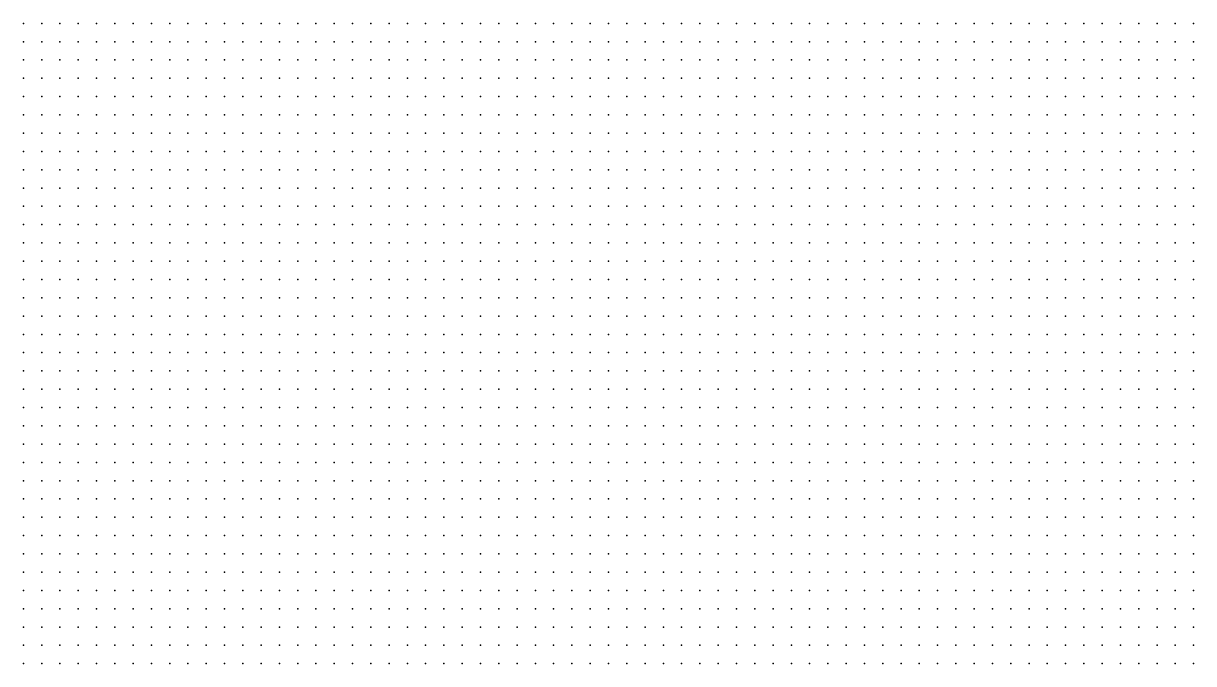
# Model space of a CAD drawing. Header units: metres. Extents: x 287878 to 288137, y 62805 to 63074.
# Drawn here: x 287943 to 288007, y 62876 to 62911 of the extents above; entities that cross this region are included whole.
import ezdxf

# ---------------------------------------------------------------- set-up
doc = ezdxf.new("R2010")
doc.units = ezdxf.units.M
doc.layers.add('SURVEY_INTERP', color=8, linetype='Continuous')

msp = doc.modelspace()

# ---------------------------------------------------------------- linework, layer by layer
at = {"layer": 'SURVEY_INTERP'}
for p in [(287943, 62911, 119.304), (287944, 62911, 119.289), (287945, 62911, 119.274), (287946, 62911, 119.259), (287947, 62911, 119.244), (287948, 62911, 119.228), (287949, 62911, 119.212), (287950, 62911, 119.197), (287951, 62911, 119.181), (287952, 62911, 119.164), (287953, 62911, 119.148), (287954, 62911, 119.132), (287955, 62911, 119.115), (287956, 62911, 119.099), (287957, 62911, 119.082), (287958, 62911, 119.065), (287959, 62911, 119.049), (287960, 62911, 119.032), (287961, 62911, 119.015), (287962, 62911, 118.998), (287963, 62911, 118.981), (287964, 62911, 118.964), (287965, 62911, 118.947), (287966, 62911, 118.929), (287967, 62911, 118.912), (287968, 62911, 118.895), (287969, 62911, 118.878), (287970, 62911, 118.861), (287971, 62911, 118.844), (287972, 62911, 118.828), (287973, 62911, 118.811), (287974, 62911, 118.794), (287975, 62911, 118.778), (287976, 62911, 118.761), (287977, 62911, 118.745), (287978, 62911, 118.729), (287979, 62911, 118.713), (287980, 62911, 118.697), (287981, 62911, 118.682), (287982, 62911, 118.666), (287983, 62911, 118.651), (287984, 62911, 118.637), (287985, 62911, 118.622), (287986, 62911, 118.608), (287987, 62911, 118.595), (287988, 62911, 118.581), (287989, 62911, 118.568), (287990, 62911, 118.556), (287991, 62911, 118.544), (287992, 62911, 118.532), (287993, 62911, 118.521), (287994, 62911, 118.511), (287995, 62911, 118.501), (287996, 62911, 118.492), (287997, 62911, 118.483), (287998, 62911, 118.475), (287999, 62911, 118.468), (288000, 62911, 118.462), (288001, 62911, 118.456), (288002, 62911, 118.451), (288003, 62911, 118.448), (288004, 62911, 118.445), (288005, 62911, 118.443), (288006, 62911, 118.443), (288007, 62911, 118.443), (287943, 62910, 119.272), (287944, 62910, 119.257), (287945, 62910, 119.242), (287946, 62910, 119.226), (287947, 62910, 119.211), (287948, 62910, 119.195), (287949, 62910, 119.18), (287950, 62910, 119.164), (287951, 62910, 119.148), (287952, 62910, 119.132), (287953, 62910, 119.116), (287954, 62910, 119.099), (287955, 62910, 119.083), (287956, 62910, 119.066), (287957, 62910, 119.05), (287958, 62910, 119.033), (287959, 62910, 119.016), (287960, 62910, 119), (287961, 62910, 118.983), (287962, 62910, 118.966), (287963, 62910, 118.949), (287964, 62910, 118.932), (287965, 62910, 118.915), (287966, 62910, 118.898), (287967, 62910, 118.881), (287968, 62910, 118.864), (287969, 62910, 118.847), (287970, 62910, 118.83), (287971, 62910, 118.814), (287972, 62910, 118.797), (287973, 62910, 118.78), (287974, 62910, 118.764), (287975, 62910, 118.747), (287976, 62910, 118.731), (287977, 62910, 118.715), (287978, 62910, 118.699), (287979, 62910, 118.683), (287980, 62910, 118.668), (287981, 62910, 118.652), (287982, 62910, 118.637), (287983, 62910, 118.622), (287984, 62910, 118.608), (287985, 62910, 118.594), (287986, 62910, 118.58), (287987, 62910, 118.566), (287988, 62910, 118.553), (287989, 62910, 118.541), (287990, 62910, 118.528), (287991, 62910, 118.516), (287992, 62910, 118.505), (287993, 62910, 118.494), (287994, 62910, 118.484), (287995, 62910, 118.474), (287996, 62910, 118.465), (287997, 62910, 118.457), (287998, 62910, 118.449), (287999, 62910, 118.442), (288000, 62910, 118.436), (288001, 62910, 118.431), (288002, 62910, 118.426), (288003, 62910, 118.423), (288004, 62910, 118.42), (288005, 62910, 118.419), (288006, 62910, 118.418), (288007, 62910, 118.419), (287943, 62909, 119.239), (287944, 62909, 119.224), (287945, 62909, 119.209), (287946, 62909, 119.194), (287947, 62909, 119.179), (287948, 62909, 119.163), (287949, 62909, 119.147), (287950, 62909, 119.132), (287951, 62909, 119.116), (287952, 62909, 119.1), (287953, 62909, 119.084), (287954, 62909, 119.067), (287955, 62909, 119.051), (287956, 62909, 119.034), (287957, 62909, 119.018), (287958, 62909, 119.001), (287959, 62909, 118.985), (287960, 62909, 118.968), (287961, 62909, 118.951), (287962, 62909, 118.934), (287963, 62909, 118.917), (287964, 62909, 118.901), (287965, 62909, 118.884), (287966, 62909, 118.867), (287967, 62909, 118.85), (287968, 62909, 118.833), (287969, 62909, 118.816), (287970, 62909, 118.8), (287971, 62909, 118.783), (287972, 62909, 118.766), (287973, 62909, 118.75), (287974, 62909, 118.733), (287975, 62909, 118.717), (287976, 62909, 118.701), (287977, 62909, 118.685), (287978, 62909, 118.669), (287979, 62909, 118.654), (287980, 62909, 118.638), (287981, 62909, 118.623), (287982, 62909, 118.608), (287983, 62909, 118.594), (287984, 62909, 118.579), (287985, 62909, 118.565), (287986, 62909, 118.552), (287987, 62909, 118.538), (287988, 62909, 118.525), (287989, 62909, 118.513), (287990, 62909, 118.501), (287991, 62909, 118.489), (287992, 62909, 118.478), (287993, 62909, 118.467), (287994, 62909, 118.457), (287995, 62909, 118.448), (287996, 62909, 118.439), (287997, 62909, 118.431), (287998, 62909, 118.423), (287999, 62909, 118.417), (288000, 62909, 118.411), (288001, 62909, 118.406), (288002, 62909, 118.401), (288003, 62909, 118.398), (288004, 62909, 118.395), (288005, 62909, 118.394), (288006, 62909, 118.394), (288007, 62909, 118.395), (287943, 62908, 119.207), (287944, 62908, 119.192), (287945, 62908, 119.177), (287946, 62908, 119.162), (287947, 62908, 119.147), (287948, 62908, 119.131), (287949, 62908, 119.115), (287950, 62908, 119.1), (287951, 62908, 119.084), (287952, 62908, 119.068), (287953, 62908, 119.052), (287954, 62908, 119.035), (287955, 62908, 119.019), (287956, 62908, 119.003), (287957, 62908, 118.986), (287958, 62908, 118.97), (287959, 62908, 118.953), (287960, 62908, 118.936), (287961, 62908, 118.92), (287962, 62908, 118.903), (287963, 62908, 118.886), (287964, 62908, 118.869), (287965, 62908, 118.853), (287966, 62908, 118.836), (287967, 62908, 118.819), (287968, 62908, 118.802), (287969, 62908, 118.786), (287970, 62908, 118.769), (287971, 62908, 118.753), (287972, 62908, 118.736), (287973, 62908, 118.72), (287974, 62908, 118.703), (287975, 62908, 118.687), (287976, 62908, 118.671), (287977, 62908, 118.656), (287978, 62908, 118.64), (287979, 62908, 118.624), (287980, 62908, 118.609), (287981, 62908, 118.594), (287982, 62908, 118.58), (287983, 62908, 118.565), (287984, 62908, 118.551), (287985, 62908, 118.537), (287986, 62908, 118.524), (287987, 62908, 118.51), (287988, 62908, 118.498), (287989, 62908, 118.485), (287990, 62908, 118.473), (287991, 62908, 118.462), (287992, 62908, 118.451), (287993, 62908, 118.441), (287994, 62908, 118.431), (287995, 62908, 118.421), (287996, 62908, 118.413), (287997, 62908, 118.405), (287998, 62908, 118.398), (287999, 62908, 118.391), (288000, 62908, 118.385), (288001, 62908, 118.38), (288002, 62908, 118.376), (288003, 62908, 118.373), (288004, 62908, 118.371), (288005, 62908, 118.37), (288006, 62908, 118.369), (288007, 62908, 118.37), (287943, 62907, 119.175), (287944, 62907, 119.16), (287945, 62907, 119.145), (287946, 62907, 119.13), (287947, 62907, 119.115), (287948, 62907, 119.099), (287949, 62907, 119.084), (287950, 62907, 119.068), (287951, 62907, 119.052), (287952, 62907, 119.036), (287953, 62907, 119.02), (287954, 62907, 119.004), (287955, 62907, 118.988), (287956, 62907, 118.971), (287957, 62907, 118.955), (287958, 62907, 118.938), (287959, 62907, 118.922), (287960, 62907, 118.905), (287961, 62907, 118.889), (287962, 62907, 118.872), (287963, 62907, 118.855), (287964, 62907, 118.839), (287965, 62907, 118.822), (287966, 62907, 118.805), (287967, 62907, 118.789), (287968, 62907, 118.772), (287969, 62907, 118.755), (287970, 62907, 118.739), (287971, 62907, 118.722), (287972, 62907, 118.706), (287973, 62907, 118.69), (287974, 62907, 118.674), (287975, 62907, 118.658), (287976, 62907, 118.642), (287977, 62907, 118.626), (287978, 62907, 118.611), (287979, 62907, 118.595), (287980, 62907, 118.58), (287981, 62907, 118.565), (287982, 62907, 118.551), (287983, 62907, 118.537), (287984, 62907, 118.523), (287985, 62907, 118.509), (287986, 62907, 118.496), (287987, 62907, 118.483), (287988, 62907, 118.47), (287989, 62907, 118.458), (287990, 62907, 118.446), (287991, 62907, 118.435), (287992, 62907, 118.424), (287993, 62907, 118.414), (287994, 62907, 118.404), (287995, 62907, 118.395), (287996, 62907, 118.387), (287997, 62907, 118.379), (287998, 62907, 118.372), (287999, 62907, 118.365), (288000, 62907, 118.36), (288001, 62907, 118.355), (288002, 62907, 118.351), (288003, 62907, 118.348), (288004, 62907, 118.346), (288005, 62907, 118.345), (288006, 62907, 118.345), (288007, 62907, 118.346), (287943, 62906, 119.144), (287944, 62906, 119.129), (287945, 62906, 119.114), (287946, 62906, 119.099), (287947, 62906, 119.083), (287948, 62906, 119.068), (287949, 62906, 119.052), (287950, 62906, 119.037), (287951, 62906, 119.021), (287952, 62906, 119.005), (287953, 62906, 118.989), (287954, 62906, 118.973), (287955, 62906, 118.957), (287956, 62906, 118.94), (287957, 62906, 118.924), (287958, 62906, 118.907), (287959, 62906, 118.891), (287960, 62906, 118.874), (287961, 62906, 118.858), (287962, 62906, 118.841), (287963, 62906, 118.825), (287964, 62906, 118.808), (287965, 62906, 118.791), (287966, 62906, 118.775), (287967, 62906, 118.758), (287968, 62906, 118.742), (287969, 62906, 118.725), (287970, 62906, 118.709), (287971, 62906, 118.693), (287972, 62906, 118.676), (287973, 62906, 118.66), (287974, 62906, 118.644), (287975, 62906, 118.628), (287976, 62906, 118.613), (287977, 62906, 118.597), (287978, 62906, 118.582), (287979, 62906, 118.567), (287980, 62906, 118.552), (287981, 62906, 118.537), (287982, 62906, 118.522), (287983, 62906, 118.508), (287984, 62906, 118.494), (287985, 62906, 118.481), (287986, 62906, 118.468), (287987, 62906, 118.455), (287988, 62906, 118.442), (287989, 62906, 118.43), (287990, 62906, 118.419), (287991, 62906, 118.408), (287992, 62906, 118.397), (287993, 62906, 118.387), (287994, 62906, 118.378), (287995, 62906, 118.369), (287996, 62906, 118.36), (287997, 62906, 118.353), (287998, 62906, 118.346), (287999, 62906, 118.34), (288000, 62906, 118.334), (288001, 62906, 118.33), (288002, 62906, 118.326), (288003, 62906, 118.323), (288004, 62906, 118.321), (288005, 62906, 118.32), (288006, 62906, 118.321), (288007, 62906, 118.322), (287943, 62905, 119.113), (287944, 62905, 119.098), (287945, 62905, 119.083), (287946, 62905, 119.068), (287947, 62905, 119.052), (287948, 62905, 119.037), (287949, 62905, 119.021), (287950, 62905, 119.006), (287951, 62905, 118.99), (287952, 62905, 118.974), (287953, 62905, 118.958), (287954, 62905, 118.942), (287955, 62905, 118.926), (287956, 62905, 118.909), (287957, 62905, 118.893), (287958, 62905, 118.877), (287959, 62905, 118.86), (287960, 62905, 118.844), (287961, 62905, 118.827), (287962, 62905, 118.811), (287963, 62905, 118.794), (287964, 62905, 118.778), (287965, 62905, 118.761), (287966, 62905, 118.745), (287967, 62905, 118.728), (287968, 62905, 118.712), (287969, 62905, 118.695), (287970, 62905, 118.679), (287971, 62905, 118.663), (287972, 62905, 118.647), (287973, 62905, 118.631), (287974, 62905, 118.615), (287975, 62905, 118.599), (287976, 62905, 118.584), (287977, 62905, 118.568), (287978, 62905, 118.553), (287979, 62905, 118.538), (287980, 62905, 118.523), (287981, 62905, 118.508), (287982, 62905, 118.494), (287983, 62905, 118.48), (287984, 62905, 118.466), (287985, 62905, 118.453), (287986, 62905, 118.44), (287987, 62905, 118.427), (287988, 62905, 118.415), (287989, 62905, 118.403), (287990, 62905, 118.392), (287991, 62905, 118.381), (287992, 62905, 118.37), (287993, 62905, 118.361), (287994, 62905, 118.351), (287995, 62905, 118.343), (287996, 62905, 118.334), (287997, 62905, 118.327), (287998, 62905, 118.32), (287999, 62905, 118.314), (288000, 62905, 118.309), (288001, 62905, 118.304), (288002, 62905, 118.301), (288003, 62905, 118.298), (288004, 62905, 118.297), (288005, 62905, 118.296), (288006, 62905, 118.296), (288007, 62905, 118.298), (287943, 62904, 119.082), (287944, 62904, 119.067), (287945, 62904, 119.052), (287946, 62904, 119.037), (287947, 62904, 119.022), (287948, 62904, 119.006), (287949, 62904, 118.991), (287950, 62904, 118.975), (287951, 62904, 118.959), (287952, 62904, 118.943), (287953, 62904, 118.927), (287954, 62904, 118.911), (287955, 62904, 118.895), (287956, 62904, 118.879), (287957, 62904, 118.863), (287958, 62904, 118.846), (287959, 62904, 118.83), (287960, 62904, 118.814), (287961, 62904, 118.797), (287962, 62904, 118.781), (287963, 62904, 118.764), (287964, 62904, 118.748), (287965, 62904, 118.731), (287966, 62904, 118.715), (287967, 62904, 118.698), (287968, 62904, 118.682), (287969, 62904, 118.666), (287970, 62904, 118.65), (287971, 62904, 118.633), (287972, 62904, 118.617), (287973, 62904, 118.602), (287974, 62904, 118.586), (287975, 62904, 118.57), (287976, 62904, 118.555), (287977, 62904, 118.539), (287978, 62904, 118.524), (287979, 62904, 118.509), (287980, 62904, 118.495), (287981, 62904, 118.48), (287982, 62904, 118.466), (287983, 62904, 118.452), (287984, 62904, 118.439), (287985, 62904, 118.425), (287986, 62904, 118.412), (287987, 62904, 118.4), (287988, 62904, 118.388), (287989, 62904, 118.376), (287990, 62904, 118.365), (287991, 62904, 118.354), (287992, 62904, 118.344), (287993, 62904, 118.334), (287994, 62904, 118.325), (287995, 62904, 118.316), (287996, 62904, 118.308), (287997, 62904, 118.301), (287998, 62904, 118.294), (287999, 62904, 118.289), (288000, 62904, 118.283), (288001, 62904, 118.279), (288002, 62904, 118.276), (288003, 62904, 118.273), (288004, 62904, 118.272), (288005, 62904, 118.271), (288006, 62904, 118.272), (288007, 62904, 118.273), (287943, 62903, 119.051), (287944, 62903, 119.037), (287945, 62903, 119.021), (287946, 62903, 119.006), (287947, 62903, 118.991), (287948, 62903, 118.976), (287949, 62903, 118.96), (287950, 62903, 118.945), (287951, 62903, 118.929), (287952, 62903, 118.913), (287953, 62903, 118.897), (287954, 62903, 118.881), (287955, 62903, 118.865), (287956, 62903, 118.849), (287957, 62903, 118.833), (287958, 62903, 118.816), (287959, 62903, 118.8), (287960, 62903, 118.784), (287961, 62903, 118.767), (287962, 62903, 118.751), (287963, 62903, 118.734), (287964, 62903, 118.718), (287965, 62903, 118.702), (287966, 62903, 118.685), (287967, 62903, 118.669), (287968, 62903, 118.653), (287969, 62903, 118.636), (287970, 62903, 118.62), (287971, 62903, 118.604), (287972, 62903, 118.588), (287973, 62903, 118.573), (287974, 62903, 118.557), (287975, 62903, 118.541), (287976, 62903, 118.526), (287977, 62903, 118.511), (287978, 62903, 118.496), (287979, 62903, 118.481), (287980, 62903, 118.466), (287981, 62903, 118.452), (287982, 62903, 118.438), (287983, 62903, 118.424), (287984, 62903, 118.411), (287985, 62903, 118.398), (287986, 62903, 118.385), (287987, 62903, 118.373), (287988, 62903, 118.361), (287989, 62903, 118.349), (287990, 62903, 118.338), (287991, 62903, 118.327), (287992, 62903, 118.317), (287993, 62903, 118.308), (287994, 62903, 118.299), (287995, 62903, 118.29), (287996, 62903, 118.282), (287997, 62903, 118.275), (287998, 62903, 118.269), (287999, 62903, 118.263), (288000, 62903, 118.258), (288001, 62903, 118.254), (288002, 62903, 118.251), (288003, 62903, 118.248), (288004, 62903, 118.247), (288005, 62903, 118.247), (288006, 62903, 118.247), (288007, 62903, 118.249), (287943, 62902, 119.021), (287944, 62902, 119.006), (287945, 62902, 118.991), (287946, 62902, 118.976), (287947, 62902, 118.961), (287948, 62902, 118.945), (287949, 62902, 118.93), (287950, 62902, 118.914), (287951, 62902, 118.899), (287952, 62902, 118.883), (287953, 62902, 118.867), (287954, 62902, 118.851), (287955, 62902, 118.835), (287956, 62902, 118.819), (287957, 62902, 118.803), (287958, 62902, 118.786), (287959, 62902, 118.77), (287960, 62902, 118.754), (287961, 62902, 118.737), (287962, 62902, 118.721), (287963, 62902, 118.705), (287964, 62902, 118.688), (287965, 62902, 118.672), (287966, 62902, 118.656), (287967, 62902, 118.64), (287968, 62902, 118.623), (287969, 62902, 118.607), (287970, 62902, 118.591), (287971, 62902, 118.575), (287972, 62902, 118.559), (287973, 62902, 118.544), (287974, 62902, 118.528), (287975, 62902, 118.513), (287976, 62902, 118.497), (287977, 62902, 118.482), (287978, 62902, 118.467), (287979, 62902, 118.453), (287980, 62902, 118.438), (287981, 62902, 118.424), (287982, 62902, 118.41), (287983, 62902, 118.397), (287984, 62902, 118.383), (287985, 62902, 118.37), (287986, 62902, 118.358), (287987, 62902, 118.345), (287988, 62902, 118.334), (287989, 62902, 118.322), (287990, 62902, 118.311), (287991, 62902, 118.301), (287992, 62902, 118.291), (287993, 62902, 118.281), (287994, 62902, 118.272), (287995, 62902, 118.264), (287996, 62902, 118.256), (287997, 62902, 118.249), (287998, 62902, 118.243), (287999, 62902, 118.237), (288000, 62902, 118.233), (288001, 62902, 118.229), (288002, 62902, 118.225), (288003, 62902, 118.223), (288004, 62902, 118.222), (288005, 62902, 118.222), (288006, 62902, 118.223), (288007, 62902, 118.225), (287943, 62901, 118.991), (287944, 62901, 118.976), (287945, 62901, 118.961), (287946, 62901, 118.946), (287947, 62901, 118.931), (287948, 62901, 118.916), (287949, 62901, 118.9), (287950, 62901, 118.885), (287951, 62901, 118.869), (287952, 62901, 118.853), (287953, 62901, 118.837), (287954, 62901, 118.821), (287955, 62901, 118.805), (287956, 62901, 118.789), (287957, 62901, 118.773), (287958, 62901, 118.757), (287959, 62901, 118.741), (287960, 62901, 118.724), (287961, 62901, 118.708), (287962, 62901, 118.692), (287963, 62901, 118.675), (287964, 62901, 118.659), (287965, 62901, 118.643), (287966, 62901, 118.627), (287967, 62901, 118.611), (287968, 62901, 118.594), (287969, 62901, 118.578), (287970, 62901, 118.562), (287971, 62901, 118.547), (287972, 62901, 118.531), (287973, 62901, 118.515), (287974, 62901, 118.5), (287975, 62901, 118.484), (287976, 62901, 118.469), (287977, 62901, 118.454), (287978, 62901, 118.439), (287979, 62901, 118.425), (287980, 62901, 118.41), (287981, 62901, 118.396), (287982, 62901, 118.383), (287983, 62901, 118.369), (287984, 62901, 118.356), (287985, 62901, 118.343), (287986, 62901, 118.33), (287987, 62901, 118.318), (287988, 62901, 118.307), (287989, 62901, 118.295), (287990, 62901, 118.284), (287991, 62901, 118.274), (287992, 62901, 118.264), (287993, 62901, 118.255), (287994, 62901, 118.246), (287995, 62901, 118.238), (287996, 62901, 118.23), (287997, 62901, 118.223), (287998, 62901, 118.217), (287999, 62901, 118.212), (288000, 62901, 118.207), (288001, 62901, 118.203), (288002, 62901, 118.2), (288003, 62901, 118.198), (288004, 62901, 118.197), (288005, 62901, 118.197), (288006, 62901, 118.198), (288007, 62901, 118.2), (287943, 62900, 118.962), (287944, 62900, 118.947), (287945, 62900, 118.932), (287946, 62900, 118.917), (287947, 62900, 118.901), (287948, 62900, 118.886), (287949, 62900, 118.871), (287950, 62900, 118.855), (287951, 62900, 118.839), (287952, 62900, 118.824), (287953, 62900, 118.808), (287954, 62900, 118.792), (287955, 62900, 118.776), (287956, 62900, 118.76), (287957, 62900, 118.744), (287958, 62900, 118.727), (287959, 62900, 118.711), (287960, 62900, 118.695), (287961, 62900, 118.679), (287962, 62900, 118.663), (287963, 62900, 118.646), (287964, 62900, 118.63), (287965, 62900, 118.614), (287966, 62900, 118.598), (287967, 62900, 118.582), (287968, 62900, 118.566), (287969, 62900, 118.55), (287970, 62900, 118.534), (287971, 62900, 118.518), (287972, 62900, 118.502), (287973, 62900, 118.487), (287974, 62900, 118.471), (287975, 62900, 118.456), (287976, 62900, 118.441), (287977, 62900, 118.426), (287978, 62900, 118.411), (287979, 62900, 118.397), (287980, 62900, 118.383), (287981, 62900, 118.369), (287982, 62900, 118.355), (287983, 62900, 118.342), (287984, 62900, 118.328), (287985, 62900, 118.316), (287986, 62900, 118.303), (287987, 62900, 118.291), (287988, 62900, 118.28), (287989, 62900, 118.268), (287990, 62900, 118.258), (287991, 62900, 118.247), (287992, 62900, 118.238), (287993, 62900, 118.228), (287994, 62900, 118.22), (287995, 62900, 118.212), (287996, 62900, 118.204), (287997, 62900, 118.197), (287998, 62900, 118.191), (287999, 62900, 118.186), (288000, 62900, 118.181), (288001, 62900, 118.178), (288002, 62900, 118.175), (288003, 62900, 118.173), (288004, 62900, 118.172), (288005, 62900, 118.172), (288006, 62900, 118.173), (288007, 62900, 118.176), (287943, 62899, 118.932), (287944, 62899, 118.917), (287945, 62899, 118.902), (287946, 62899, 118.887), (287947, 62899, 118.872), (287948, 62899, 118.857), (287949, 62899, 118.841), (287950, 62899, 118.826), (287951, 62899, 118.81), (287952, 62899, 118.794), (287953, 62899, 118.778), (287954, 62899, 118.763), (287955, 62899, 118.747), (287956, 62899, 118.731), (287957, 62899, 118.715), (287958, 62899, 118.698), (287959, 62899, 118.682), (287960, 62899, 118.666), (287961, 62899, 118.65), (287962, 62899, 118.634), (287963, 62899, 118.618), (287964, 62899, 118.601), (287965, 62899, 118.585), (287966, 62899, 118.569), (287967, 62899, 118.553), (287968, 62899, 118.537), (287969, 62899, 118.521), (287970, 62899, 118.505), (287971, 62899, 118.49), (287972, 62899, 118.474), (287973, 62899, 118.459), (287974, 62899, 118.443), (287975, 62899, 118.428), (287976, 62899, 118.413), (287977, 62899, 118.398), (287978, 62899, 118.384), (287979, 62899, 118.369), (287980, 62899, 118.355), (287981, 62899, 118.341), (287982, 62899, 118.328), (287983, 62899, 118.314), (287984, 62899, 118.301), (287985, 62899, 118.289), (287986, 62899, 118.276), (287987, 62899, 118.264), (287988, 62899, 118.253), (287989, 62899, 118.242), (287990, 62899, 118.231), (287991, 62899, 118.221), (287992, 62899, 118.211), (287993, 62899, 118.202), (287994, 62899, 118.193), (287995, 62899, 118.185), (287996, 62899, 118.178), (287997, 62899, 118.171), (287998, 62899, 118.166), (287999, 62899, 118.16), (288000, 62899, 118.156), (288001, 62899, 118.152), (288002, 62899, 118.15), (288003, 62899, 118.148), (288004, 62899, 118.147), (288005, 62899, 118.147), (288006, 62899, 118.149), (288007, 62899, 118.151), (287943, 62898, 118.903), (287944, 62898, 118.888), (287945, 62898, 118.873), (287946, 62898, 118.858), (287947, 62898, 118.843), (287948, 62898, 118.828), (287949, 62898, 118.812), (287950, 62898, 118.797), (287951, 62898, 118.781), (287952, 62898, 118.765), (287953, 62898, 118.75), (287954, 62898, 118.734), (287955, 62898, 118.718), (287956, 62898, 118.702), (287957, 62898, 118.686), (287958, 62898, 118.67), (287959, 62898, 118.654), (287960, 62898, 118.637), (287961, 62898, 118.621), (287962, 62898, 118.605), (287963, 62898, 118.589), (287964, 62898, 118.573), (287965, 62898, 118.557), (287966, 62898, 118.541), (287967, 62898, 118.525), (287968, 62898, 118.509), (287969, 62898, 118.493), (287970, 62898, 118.477), (287971, 62898, 118.462), (287972, 62898, 118.446), (287973, 62898, 118.431), (287974, 62898, 118.415), (287975, 62898, 118.4), (287976, 62898, 118.385), (287977, 62898, 118.371), (287978, 62898, 118.356), (287979, 62898, 118.342), (287980, 62898, 118.328), (287981, 62898, 118.314), (287982, 62898, 118.3), (287983, 62898, 118.287), (287984, 62898, 118.274), (287985, 62898, 118.261), (287986, 62898, 118.249), (287987, 62898, 118.237), (287988, 62898, 118.226), (287989, 62898, 118.215), (287990, 62898, 118.204), (287991, 62898, 118.194), (287992, 62898, 118.185), (287993, 62898, 118.176), (287994, 62898, 118.167), (287995, 62898, 118.159), (287996, 62898, 118.152), (287997, 62898, 118.146), (287998, 62898, 118.14), (287999, 62898, 118.135), (288000, 62898, 118.13), (288001, 62898, 118.127), (288002, 62898, 118.124), (288003, 62898, 118.122), (288004, 62898, 118.122), (288005, 62898, 118.122), (288006, 62898, 118.124), (288007, 62898, 118.126), (287943, 62897, 118.875), (287944, 62897, 118.86), (287945, 62897, 118.845), (287946, 62897, 118.83), (287947, 62897, 118.814), (287948, 62897, 118.799), (287949, 62897, 118.783), (287950, 62897, 118.768), (287951, 62897, 118.752), (287952, 62897, 118.737), (287953, 62897, 118.721), (287954, 62897, 118.705), (287955, 62897, 118.689), (287956, 62897, 118.673), (287957, 62897, 118.657), (287958, 62897, 118.641), (287959, 62897, 118.625), (287960, 62897, 118.609), (287961, 62897, 118.593), (287962, 62897, 118.577), (287963, 62897, 118.561), (287964, 62897, 118.545), (287965, 62897, 118.529), (287966, 62897, 118.513), (287967, 62897, 118.497), (287968, 62897, 118.481), (287969, 62897, 118.465), (287970, 62897, 118.449), (287971, 62897, 118.434), (287972, 62897, 118.418), (287973, 62897, 118.403), (287974, 62897, 118.388), (287975, 62897, 118.373), (287976, 62897, 118.358), (287977, 62897, 118.343), (287978, 62897, 118.329), (287979, 62897, 118.314), (287980, 62897, 118.3), (287981, 62897, 118.287), (287982, 62897, 118.273), (287983, 62897, 118.26), (287984, 62897, 118.247), (287985, 62897, 118.235), (287986, 62897, 118.222), (287987, 62897, 118.211), (287988, 62897, 118.199), (287989, 62897, 118.188), (287990, 62897, 118.178), (287991, 62897, 118.168), (287992, 62897, 118.158), (287993, 62897, 118.149), (287994, 62897, 118.141), (287995, 62897, 118.133), (287996, 62897, 118.126), (287997, 62897, 118.12), (287998, 62897, 118.114), (287999, 62897, 118.109), (288000, 62897, 118.104), (288001, 62897, 118.101), (288002, 62897, 118.099), (288003, 62897, 118.097), (288004, 62897, 118.096), (288005, 62897, 118.097), (288006, 62897, 118.099), (288007, 62897, 118.102), (287943, 62896, 118.846), (287944, 62896, 118.831), (287945, 62896, 118.816), (287946, 62896, 118.801), (287947, 62896, 118.786), (287948, 62896, 118.77), (287949, 62896, 118.755), (287950, 62896, 118.739), (287951, 62896, 118.724), (287952, 62896, 118.708), (287953, 62896, 118.692), (287954, 62896, 118.677), (287955, 62896, 118.661), (287956, 62896, 118.645), (287957, 62896, 118.629), (287958, 62896, 118.613), (287959, 62896, 118.597), (287960, 62896, 118.581), (287961, 62896, 118.565), (287962, 62896, 118.549), (287963, 62896, 118.532), (287964, 62896, 118.516), (287965, 62896, 118.5), (287966, 62896, 118.485), (287967, 62896, 118.469), (287968, 62896, 118.453), (287969, 62896, 118.437), (287970, 62896, 118.421), (287971, 62896, 118.406), (287972, 62896, 118.39), (287973, 62896, 118.375), (287974, 62896, 118.36), (287975, 62896, 118.345), (287976, 62896, 118.33), (287977, 62896, 118.316), (287978, 62896, 118.301), (287979, 62896, 118.287), (287980, 62896, 118.273), (287981, 62896, 118.259), (287982, 62896, 118.246), (287983, 62896, 118.233), (287984, 62896, 118.22), (287985, 62896, 118.208), (287986, 62896, 118.196), (287987, 62896, 118.184), (287988, 62896, 118.173), (287989, 62896, 118.162), (287990, 62896, 118.151), (287991, 62896, 118.141), (287992, 62896, 118.132), (287993, 62896, 118.123), (287994, 62896, 118.115), (287995, 62896, 118.107), (287996, 62896, 118.1), (287997, 62896, 118.094), (287998, 62896, 118.088), (287999, 62896, 118.083), (288000, 62896, 118.079), (288001, 62896, 118.075), (288002, 62896, 118.073), (288003, 62896, 118.071), (288004, 62896, 118.071), (288005, 62896, 118.072), (288006, 62896, 118.073), (288007, 62896, 118.076), (287943, 62895, 118.818), (287944, 62895, 118.803), (287945, 62895, 118.788), (287946, 62895, 118.773), (287947, 62895, 118.758), (287948, 62895, 118.742), (287949, 62895, 118.727), (287950, 62895, 118.711), (287951, 62895, 118.696), (287952, 62895, 118.68), (287953, 62895, 118.664), (287954, 62895, 118.648), (287955, 62895, 118.633), (287956, 62895, 118.617), (287957, 62895, 118.601), (287958, 62895, 118.585), (287959, 62895, 118.569), (287960, 62895, 118.553), (287961, 62895, 118.537), (287962, 62895, 118.521), (287963, 62895, 118.505), (287964, 62895, 118.489), (287965, 62895, 118.473), (287966, 62895, 118.457), (287967, 62895, 118.441), (287968, 62895, 118.425), (287969, 62895, 118.409), (287970, 62895, 118.394), (287971, 62895, 118.378), (287972, 62895, 118.363), (287973, 62895, 118.348), (287974, 62895, 118.333), (287975, 62895, 118.318), (287976, 62895, 118.303), (287977, 62895, 118.288), (287978, 62895, 118.274), (287979, 62895, 118.26), (287980, 62895, 118.246), (287981, 62895, 118.232), (287982, 62895, 118.219), (287983, 62895, 118.206), (287984, 62895, 118.193), (287985, 62895, 118.181), (287986, 62895, 118.169), (287987, 62895, 118.157), (287988, 62895, 118.146), (287989, 62895, 118.135), (287990, 62895, 118.125), (287991, 62895, 118.115), (287992, 62895, 118.106), (287993, 62895, 118.097), (287994, 62895, 118.089), (287995, 62895, 118.081), (287996, 62895, 118.074), (287997, 62895, 118.068), (287998, 62895, 118.062), (287999, 62895, 118.057), (288000, 62895, 118.053), (288001, 62895, 118.05), (288002, 62895, 118.047), (288003, 62895, 118.046), (288004, 62895, 118.045), (288005, 62895, 118.046), (288006, 62895, 118.048), (288007, 62895, 118.051), (287943, 62894, 118.79), (287944, 62894, 118.775), (287945, 62894, 118.76), (287946, 62894, 118.745), (287947, 62894, 118.73), (287948, 62894, 118.714), (287949, 62894, 118.699), (287950, 62894, 118.683), (287951, 62894, 118.668), (287952, 62894, 118.652), (287953, 62894, 118.636), (287954, 62894, 118.621), (287955, 62894, 118.605), (287956, 62894, 118.589), (287957, 62894, 118.573), (287958, 62894, 118.557), (287959, 62894, 118.541), (287960, 62894, 118.525), (287961, 62894, 118.509), (287962, 62894, 118.493), (287963, 62894, 118.477), (287964, 62894, 118.461), (287965, 62894, 118.445), (287966, 62894, 118.429), (287967, 62894, 118.413), (287968, 62894, 118.398), (287969, 62894, 118.382), (287970, 62894, 118.366), (287971, 62894, 118.351), (287972, 62894, 118.336), (287973, 62894, 118.32), (287974, 62894, 118.305), (287975, 62894, 118.29), (287976, 62894, 118.276), (287977, 62894, 118.261), (287978, 62894, 118.247), (287979, 62894, 118.233), (287980, 62894, 118.219), (287981, 62894, 118.205), (287982, 62894, 118.192), (287983, 62894, 118.179), (287984, 62894, 118.166), (287985, 62894, 118.154), (287986, 62894, 118.142), (287987, 62894, 118.131), (287988, 62894, 118.119), (287989, 62894, 118.109), (287990, 62894, 118.098), (287991, 62894, 118.089), (287992, 62894, 118.079), (287993, 62894, 118.071), (287994, 62894, 118.062), (287995, 62894, 118.055), (287996, 62894, 118.048), (287997, 62894, 118.041), (287998, 62894, 118.036), (287999, 62894, 118.031), (288000, 62894, 118.027), (288001, 62894, 118.024), (288002, 62894, 118.021), (288003, 62894, 118.02), (288004, 62894, 118.02), (288005, 62894, 118.02), (288006, 62894, 118.022), (288007, 62894, 118.025), (287943, 62893, 118.762), (287944, 62893, 118.747), (287945, 62893, 118.732), (287946, 62893, 118.717), (287947, 62893, 118.702), (287948, 62893, 118.687), (287949, 62893, 118.671), (287950, 62893, 118.656), (287951, 62893, 118.64), (287952, 62893, 118.624), (287953, 62893, 118.609), (287954, 62893, 118.593), (287955, 62893, 118.577), (287956, 62893, 118.561), (287957, 62893, 118.545), (287958, 62893, 118.529), (287959, 62893, 118.513), (287960, 62893, 118.497), (287961, 62893, 118.481), (287962, 62893, 118.465), (287963, 62893, 118.449), (287964, 62893, 118.433), (287965, 62893, 118.418), (287966, 62893, 118.402), (287967, 62893, 118.386), (287968, 62893, 118.37), (287969, 62893, 118.355), (287970, 62893, 118.339), (287971, 62893, 118.324), (287972, 62893, 118.308), (287973, 62893, 118.293), (287974, 62893, 118.278), (287975, 62893, 118.263), (287976, 62893, 118.249), (287977, 62893, 118.234), (287978, 62893, 118.22), (287979, 62893, 118.206), (287980, 62893, 118.192), (287981, 62893, 118.179), (287982, 62893, 118.165), (287983, 62893, 118.152), (287984, 62893, 118.14), (287985, 62893, 118.128), (287986, 62893, 118.116), (287987, 62893, 118.104), (287988, 62893, 118.093), (287989, 62893, 118.082), (287990, 62893, 118.072), (287991, 62893, 118.062), (287992, 62893, 118.053), (287993, 62893, 118.044), (287994, 62893, 118.036), (287995, 62893, 118.029), (287996, 62893, 118.022), (287997, 62893, 118.015), (287998, 62893, 118.01), (287999, 62893, 118.005), (288000, 62893, 118.001), (288001, 62893, 117.998), (288002, 62893, 117.995), (288003, 62893, 117.994), (288004, 62893, 117.994), (288005, 62893, 117.994), (288006, 62893, 117.996), (288007, 62893, 117.999), (287943, 62892, 118.735), (287944, 62892, 118.72), (287945, 62892, 118.705), (287946, 62892, 118.69), (287947, 62892, 118.675), (287948, 62892, 118.659), (287949, 62892, 118.644), (287950, 62892, 118.628), (287951, 62892, 118.613), (287952, 62892, 118.597), (287953, 62892, 118.581), (287954, 62892, 118.565), (287955, 62892, 118.55), (287956, 62892, 118.534), (287957, 62892, 118.518), (287958, 62892, 118.502), (287959, 62892, 118.486), (287960, 62892, 118.47), (287961, 62892, 118.454), (287962, 62892, 118.438), (287963, 62892, 118.422), (287964, 62892, 118.406), (287965, 62892, 118.39), (287966, 62892, 118.375), (287967, 62892, 118.359), (287968, 62892, 118.343), (287969, 62892, 118.328), (287970, 62892, 118.312), (287971, 62892, 118.297), (287972, 62892, 118.281), (287973, 62892, 118.266), (287974, 62892, 118.251), (287975, 62892, 118.236), (287976, 62892, 118.222), (287977, 62892, 118.207), (287978, 62892, 118.193), (287979, 62892, 118.179), (287980, 62892, 118.165), (287981, 62892, 118.152), (287982, 62892, 118.139), (287983, 62892, 118.126), (287984, 62892, 118.113), (287985, 62892, 118.101), (287986, 62892, 118.089), (287987, 62892, 118.078), (287988, 62892, 118.066), (287989, 62892, 118.056), (287990, 62892, 118.046), (287991, 62892, 118.036), (287992, 62892, 118.027), (287993, 62892, 118.018), (287994, 62892, 118.01), (287995, 62892, 118.002), (287996, 62892, 117.995), (287997, 62892, 117.989), (287998, 62892, 117.984), (287999, 62892, 117.979), (288000, 62892, 117.975), (288001, 62892, 117.972), (288002, 62892, 117.969), (288003, 62892, 117.968), (288004, 62892, 117.968), (288005, 62892, 117.968), (288006, 62892, 117.97), (288007, 62892, 117.973), (287943, 62891, 118.708), (287944, 62891, 118.693), (287945, 62891, 118.678), (287946, 62891, 118.663), (287947, 62891, 118.647), (287948, 62891, 118.632), (287949, 62891, 118.617), (287950, 62891, 118.601), (287951, 62891, 118.585), (287952, 62891, 118.57), (287953, 62891, 118.554), (287954, 62891, 118.538), (287955, 62891, 118.522), (287956, 62891, 118.507), (287957, 62891, 118.491), (287958, 62891, 118.475), (287959, 62891, 118.459), (287960, 62891, 118.443), (287961, 62891, 118.427), (287962, 62891, 118.411), (287963, 62891, 118.395), (287964, 62891, 118.379), (287965, 62891, 118.363), (287966, 62891, 118.348), (287967, 62891, 118.332), (287968, 62891, 118.316), (287969, 62891, 118.301), (287970, 62891, 118.285), (287971, 62891, 118.27), (287972, 62891, 118.255), (287973, 62891, 118.239), (287974, 62891, 118.224), (287975, 62891, 118.21), (287976, 62891, 118.195), (287977, 62891, 118.181), (287978, 62891, 118.166), (287979, 62891, 118.153), (287980, 62891, 118.139), (287981, 62891, 118.125), (287982, 62891, 118.112), (287983, 62891, 118.099), (287984, 62891, 118.087), (287985, 62891, 118.074), (287986, 62891, 118.063), (287987, 62891, 118.051), (287988, 62891, 118.04), (287989, 62891, 118.029), (287990, 62891, 118.019), (287991, 62891, 118.01), (287992, 62891, 118), (287993, 62891, 117.992), (287994, 62891, 117.984), (287995, 62891, 117.976), (287996, 62891, 117.969), (287997, 62891, 117.963), (287998, 62891, 117.957), (287999, 62891, 117.953), (288000, 62891, 117.949), (288001, 62891, 117.945), (288002, 62891, 117.943), (288003, 62891, 117.942), (288004, 62891, 117.941), (288005, 62891, 117.942), (288006, 62891, 117.944), (288007, 62891, 117.947), (287943, 62890, 118.681), (287944, 62890, 118.666), (287945, 62890, 118.651), (287946, 62890, 118.636), (287947, 62890, 118.62), (287948, 62890, 118.605), (287949, 62890, 118.59), (287950, 62890, 118.574), (287951, 62890, 118.559), (287952, 62890, 118.543), (287953, 62890, 118.527), (287954, 62890, 118.511), (287955, 62890, 118.496), (287956, 62890, 118.48), (287957, 62890, 118.464), (287958, 62890, 118.448), (287959, 62890, 118.432), (287960, 62890, 118.416), (287961, 62890, 118.4), (287962, 62890, 118.384), (287963, 62890, 118.368), (287964, 62890, 118.352), (287965, 62890, 118.337), (287966, 62890, 118.321), (287967, 62890, 118.305), (287968, 62890, 118.289), (287969, 62890, 118.274), (287970, 62890, 118.258), (287971, 62890, 118.243), (287972, 62890, 118.228), (287973, 62890, 118.213), (287974, 62890, 118.198), (287975, 62890, 118.183), (287976, 62890, 118.168), (287977, 62890, 118.154), (287978, 62890, 118.14), (287979, 62890, 118.126), (287980, 62890, 118.112), (287981, 62890, 118.099), (287982, 62890, 118.086), (287983, 62890, 118.073), (287984, 62890, 118.06), (287985, 62890, 118.048), (287986, 62890, 118.036), (287987, 62890, 118.025), (287988, 62890, 118.014), (287989, 62890, 118.003), (287990, 62890, 117.993), (287991, 62890, 117.983), (287992, 62890, 117.974), (287993, 62890, 117.965), (287994, 62890, 117.957), (287995, 62890, 117.95), (287996, 62890, 117.943), (287997, 62890, 117.937), (287998, 62890, 117.931), (287999, 62890, 117.926), (288000, 62890, 117.922), (288001, 62890, 117.919), (288002, 62890, 117.917), (288003, 62890, 117.915), (288004, 62890, 117.915), (288005, 62890, 117.916), (288006, 62890, 117.917), (288007, 62890, 117.92), (287943, 62889, 118.654), (287944, 62889, 118.639), (287945, 62889, 118.624), (287946, 62889, 118.609), (287947, 62889, 118.594), (287948, 62889, 118.578), (287949, 62889, 118.563), (287950, 62889, 118.547), (287951, 62889, 118.532), (287952, 62889, 118.516), (287953, 62889, 118.5), (287954, 62889, 118.485), (287955, 62889, 118.469), (287956, 62889, 118.453), (287957, 62889, 118.437), (287958, 62889, 118.421), (287959, 62889, 118.405), (287960, 62889, 118.389), (287961, 62889, 118.373), (287962, 62889, 118.357), (287963, 62889, 118.342), (287964, 62889, 118.326), (287965, 62889, 118.31), (287966, 62889, 118.294), (287967, 62889, 118.278), (287968, 62889, 118.263), (287969, 62889, 118.247), (287970, 62889, 118.232), (287971, 62889, 118.217), (287972, 62889, 118.201), (287973, 62889, 118.186), (287974, 62889, 118.171), (287975, 62889, 118.157), (287976, 62889, 118.142), (287977, 62889, 118.128), (287978, 62889, 118.113), (287979, 62889, 118.1), (287980, 62889, 118.086), (287981, 62889, 118.072), (287982, 62889, 118.059), (287983, 62889, 118.046), (287984, 62889, 118.034), (287985, 62889, 118.022), (287986, 62889, 118.01), (287987, 62889, 117.998), (287988, 62889, 117.987), (287989, 62889, 117.977), (287990, 62889, 117.967), (287991, 62889, 117.957), (287992, 62889, 117.948), (287993, 62889, 117.939), (287994, 62889, 117.931), (287995, 62889, 117.923), (287996, 62889, 117.917), (287997, 62889, 117.91), (287998, 62889, 117.905), (287999, 62889, 117.9), (288000, 62889, 117.896), (288001, 62889, 117.893), (288002, 62889, 117.89), (288003, 62889, 117.889), (288004, 62889, 117.889), (288005, 62889, 117.889), (288006, 62889, 117.891), (288007, 62889, 117.894), (287943, 62888, 118.628), (287944, 62888, 118.613), (287945, 62888, 118.598), (287946, 62888, 118.583), (287947, 62888, 118.567), (287948, 62888, 118.552), (287949, 62888, 118.537), (287950, 62888, 118.521), (287951, 62888, 118.505), (287952, 62888, 118.49), (287953, 62888, 118.474), (287954, 62888, 118.458), (287955, 62888, 118.442), (287956, 62888, 118.427), (287957, 62888, 118.411), (287958, 62888, 118.395), (287959, 62888, 118.379), (287960, 62888, 118.363), (287961, 62888, 118.347), (287962, 62888, 118.331), (287963, 62888, 118.315), (287964, 62888, 118.299), (287965, 62888, 118.283), (287966, 62888, 118.268), (287967, 62888, 118.252), (287968, 62888, 118.236), (287969, 62888, 118.221), (287970, 62888, 118.205), (287971, 62888, 118.19), (287972, 62888, 118.175), (287973, 62888, 118.16), (287974, 62888, 118.145), (287975, 62888, 118.13), (287976, 62888, 118.116), (287977, 62888, 118.101), (287978, 62888, 118.087), (287979, 62888, 118.073), (287980, 62888, 118.06), (287981, 62888, 118.046), (287982, 62888, 118.033), (287983, 62888, 118.02), (287984, 62888, 118.008), (287985, 62888, 117.995), (287986, 62888, 117.984), (287987, 62888, 117.972), (287988, 62888, 117.961), (287989, 62888, 117.95), (287990, 62888, 117.94), (287991, 62888, 117.931), (287992, 62888, 117.921), (287993, 62888, 117.913), (287994, 62888, 117.905), (287995, 62888, 117.897), (287996, 62888, 117.89), (287997, 62888, 117.884), (287998, 62888, 117.878), (287999, 62888, 117.874), (288000, 62888, 117.87), (288001, 62888, 117.866), (288002, 62888, 117.864), (288003, 62888, 117.862), (288004, 62888, 117.862), (288005, 62888, 117.863), (288006, 62888, 117.864), (288007, 62888, 117.867), (287943, 62887, 118.602), (287944, 62887, 118.587), (287945, 62887, 118.572), (287946, 62887, 118.557), (287947, 62887, 118.541), (287948, 62887, 118.526), (287949, 62887, 118.51), (287950, 62887, 118.495), (287951, 62887, 118.479), (287952, 62887, 118.463), (287953, 62887, 118.448), (287954, 62887, 118.432), (287955, 62887, 118.416), (287956, 62887, 118.4), (287957, 62887, 118.384), (287958, 62887, 118.368), (287959, 62887, 118.353), (287960, 62887, 118.337), (287961, 62887, 118.321), (287962, 62887, 118.305), (287963, 62887, 118.289), (287964, 62887, 118.273), (287965, 62887, 118.257), (287966, 62887, 118.241), (287967, 62887, 118.226), (287968, 62887, 118.21), (287969, 62887, 118.195), (287970, 62887, 118.179), (287971, 62887, 118.164), (287972, 62887, 118.149), (287973, 62887, 118.134), (287974, 62887, 118.119), (287975, 62887, 118.104), (287976, 62887, 118.089), (287977, 62887, 118.075), (287978, 62887, 118.061), (287979, 62887, 118.047), (287980, 62887, 118.033), (287981, 62887, 118.02), (287982, 62887, 118.007), (287983, 62887, 117.994), (287984, 62887, 117.981), (287985, 62887, 117.969), (287986, 62887, 117.957), (287987, 62887, 117.946), (287988, 62887, 117.935), (287989, 62887, 117.924), (287990, 62887, 117.914), (287991, 62887, 117.904), (287992, 62887, 117.895), (287993, 62887, 117.886), (287994, 62887, 117.878), (287995, 62887, 117.871), (287996, 62887, 117.864), (287997, 62887, 117.857), (287998, 62887, 117.852), (287999, 62887, 117.847), (288000, 62887, 117.843), (288001, 62887, 117.84), (288002, 62887, 117.837), (288003, 62887, 117.836), (288004, 62887, 117.835), (288005, 62887, 117.836), (288006, 62887, 117.837), (288007, 62887, 117.84), (287943, 62886, 118.576), (287944, 62886, 118.561), (287945, 62886, 118.546), (287946, 62886, 118.531), (287947, 62886, 118.515), (287948, 62886, 118.5), (287949, 62886, 118.484), (287950, 62886, 118.469), (287951, 62886, 118.453), (287952, 62886, 118.438), (287953, 62886, 118.422), (287954, 62886, 118.406), (287955, 62886, 118.39), (287956, 62886, 118.374), (287957, 62886, 118.358), (287958, 62886, 118.342), (287959, 62886, 118.327), (287960, 62886, 118.311), (287961, 62886, 118.295), (287962, 62886, 118.279), (287963, 62886, 118.263), (287964, 62886, 118.247), (287965, 62886, 118.231), (287966, 62886, 118.215), (287967, 62886, 118.2), (287968, 62886, 118.184), (287969, 62886, 118.169), (287970, 62886, 118.153), (287971, 62886, 118.138), (287972, 62886, 118.123), (287973, 62886, 118.108), (287974, 62886, 118.093), (287975, 62886, 118.078), (287976, 62886, 118.063), (287977, 62886, 118.049), (287978, 62886, 118.035), (287979, 62886, 118.021), (287980, 62886, 118.007), (287981, 62886, 117.994), (287982, 62886, 117.981), (287983, 62886, 117.968), (287984, 62886, 117.955), (287985, 62886, 117.943), (287986, 62886, 117.931), (287987, 62886, 117.92), (287988, 62886, 117.908), (287989, 62886, 117.898), (287990, 62886, 117.888), (287991, 62886, 117.878), (287992, 62886, 117.869), (287993, 62886, 117.86), (287994, 62886, 117.852), (287995, 62886, 117.844), (287996, 62886, 117.837), (287997, 62886, 117.831), (287998, 62886, 117.825), (287999, 62886, 117.821), (288000, 62886, 117.816), (288001, 62886, 117.813), (288002, 62886, 117.811), (288003, 62886, 117.809), (288004, 62886, 117.809), (288005, 62886, 117.809), (288006, 62886, 117.811), (288007, 62886, 117.813), (287943, 62885, 118.55), (287944, 62885, 118.535), (287945, 62885, 118.52), (287946, 62885, 118.505), (287947, 62885, 118.49), (287948, 62885, 118.474), (287949, 62885, 118.459), (287950, 62885, 118.443), (287951, 62885, 118.427), (287952, 62885, 118.412), (287953, 62885, 118.396), (287954, 62885, 118.38), (287955, 62885, 118.364), (287956, 62885, 118.348), (287957, 62885, 118.333), (287958, 62885, 118.317), (287959, 62885, 118.301), (287960, 62885, 118.285), (287961, 62885, 118.269), (287962, 62885, 118.253), (287963, 62885, 118.237), (287964, 62885, 118.221), (287965, 62885, 118.205), (287966, 62885, 118.19), (287967, 62885, 118.174), (287968, 62885, 118.158), (287969, 62885, 118.143), (287970, 62885, 118.127), (287971, 62885, 118.112), (287972, 62885, 118.097), (287973, 62885, 118.082), (287974, 62885, 118.067), (287975, 62885, 118.052), (287976, 62885, 118.037), (287977, 62885, 118.023), (287978, 62885, 118.009), (287979, 62885, 117.995), (287980, 62885, 117.981), (287981, 62885, 117.968), (287982, 62885, 117.954), (287983, 62885, 117.942), (287984, 62885, 117.929), (287985, 62885, 117.917), (287986, 62885, 117.905), (287987, 62885, 117.893), (287988, 62885, 117.882), (287989, 62885, 117.872), (287990, 62885, 117.861), (287991, 62885, 117.852), (287992, 62885, 117.842), (287993, 62885, 117.834), (287994, 62885, 117.825), (287995, 62885, 117.818), (287996, 62885, 117.811), (287997, 62885, 117.804), (287998, 62885, 117.799), (287999, 62885, 117.794), (288000, 62885, 117.79), (288001, 62885, 117.786), (288002, 62885, 117.784), (288003, 62885, 117.782), (288004, 62885, 117.782), (288005, 62885, 117.782), (288006, 62885, 117.784), (288007, 62885, 117.786), (287943, 62884, 118.525), (287944, 62884, 118.51), (287945, 62884, 118.495), (287946, 62884, 118.479), (287947, 62884, 118.464), (287948, 62884, 118.449), (287949, 62884, 118.433), (287950, 62884, 118.418), (287951, 62884, 118.402), (287952, 62884, 118.386), (287953, 62884, 118.37), (287954, 62884, 118.355), (287955, 62884, 118.339), (287956, 62884, 118.323), (287957, 62884, 118.307), (287958, 62884, 118.291), (287959, 62884, 118.275), (287960, 62884, 118.259), (287961, 62884, 118.243), (287962, 62884, 118.227), (287963, 62884, 118.211), (287964, 62884, 118.195), (287965, 62884, 118.18), (287966, 62884, 118.164), (287967, 62884, 118.148), (287968, 62884, 118.132), (287969, 62884, 118.117), (287970, 62884, 118.101), (287971, 62884, 118.086), (287972, 62884, 118.071), (287973, 62884, 118.056), (287974, 62884, 118.041), (287975, 62884, 118.026), (287976, 62884, 118.011), (287977, 62884, 117.997), (287978, 62884, 117.983), (287979, 62884, 117.969), (287980, 62884, 117.955), (287981, 62884, 117.942), (287982, 62884, 117.928), (287983, 62884, 117.916), (287984, 62884, 117.903), (287985, 62884, 117.891), (287986, 62884, 117.879), (287987, 62884, 117.867), (287988, 62884, 117.856), (287989, 62884, 117.845), (287990, 62884, 117.835), (287991, 62884, 117.825), (287992, 62884, 117.816), (287993, 62884, 117.807), (287994, 62884, 117.799), (287995, 62884, 117.791), (287996, 62884, 117.784), (287997, 62884, 117.778), (287998, 62884, 117.772), (287999, 62884, 117.767), (288000, 62884, 117.763), (288001, 62884, 117.76), (288002, 62884, 117.757), (288003, 62884, 117.755), (288004, 62884, 117.755), (288005, 62884, 117.755), (288006, 62884, 117.757), (288007, 62884, 117.759), (287943, 62883, 118.5), (287944, 62883, 118.485), (287945, 62883, 118.47), (287946, 62883, 118.454), (287947, 62883, 118.439), (287948, 62883, 118.423), (287949, 62883, 118.408), (287950, 62883, 118.392), (287951, 62883, 118.377), (287952, 62883, 118.361), (287953, 62883, 118.345), (287954, 62883, 118.329), (287955, 62883, 118.313), (287956, 62883, 118.297), (287957, 62883, 118.282), (287958, 62883, 118.266), (287959, 62883, 118.25), (287960, 62883, 118.234), (287961, 62883, 118.218), (287962, 62883, 118.202), (287963, 62883, 118.186), (287964, 62883, 118.17), (287965, 62883, 118.154), (287966, 62883, 118.138), (287967, 62883, 118.123), (287968, 62883, 118.107), (287969, 62883, 118.091), (287970, 62883, 118.076), (287971, 62883, 118.061), (287972, 62883, 118.045), (287973, 62883, 118.03), (287974, 62883, 118.015), (287975, 62883, 118), (287976, 62883, 117.986), (287977, 62883, 117.971), (287978, 62883, 117.957), (287979, 62883, 117.943), (287980, 62883, 117.929), (287981, 62883, 117.916), (287982, 62883, 117.903), (287983, 62883, 117.89), (287984, 62883, 117.877), (287985, 62883, 117.865), (287986, 62883, 117.853), (287987, 62883, 117.841), (287988, 62883, 117.83), (287989, 62883, 117.819), (287990, 62883, 117.809), (287991, 62883, 117.799), (287992, 62883, 117.789), (287993, 62883, 117.781), (287994, 62883, 117.772), (287995, 62883, 117.765), (287996, 62883, 117.758), (287997, 62883, 117.751), (287998, 62883, 117.745), (287999, 62883, 117.74), (288000, 62883, 117.736), (288001, 62883, 117.733), (288002, 62883, 117.73), (288003, 62883, 117.728), (288004, 62883, 117.728), (288005, 62883, 117.728), (288006, 62883, 117.729), (288007, 62883, 117.732), (287943, 62882, 118.475), (287944, 62882, 118.46), (287945, 62882, 118.445), (287946, 62882, 118.429), (287947, 62882, 118.414), (287948, 62882, 118.398), (287949, 62882, 118.383), (287950, 62882, 118.367), (287951, 62882, 118.352), (287952, 62882, 118.336), (287953, 62882, 118.32), (287954, 62882, 118.304), (287955, 62882, 118.288), (287956, 62882, 118.272), (287957, 62882, 118.256), (287958, 62882, 118.24), (287959, 62882, 118.224), (287960, 62882, 118.208), (287961, 62882, 118.192), (287962, 62882, 118.176), (287963, 62882, 118.161), (287964, 62882, 118.145), (287965, 62882, 118.129), (287966, 62882, 118.113), (287967, 62882, 118.097), (287968, 62882, 118.082), (287969, 62882, 118.066), (287970, 62882, 118.05), (287971, 62882, 118.035), (287972, 62882, 118.02), (287973, 62882, 118.005), (287974, 62882, 117.99), (287975, 62882, 117.975), (287976, 62882, 117.96), (287977, 62882, 117.946), (287978, 62882, 117.931), (287979, 62882, 117.917), (287980, 62882, 117.903), (287981, 62882, 117.89), (287982, 62882, 117.877), (287983, 62882, 117.864), (287984, 62882, 117.851), (287985, 62882, 117.839), (287986, 62882, 117.827), (287987, 62882, 117.815), (287988, 62882, 117.804), (287989, 62882, 117.793), (287990, 62882, 117.782), (287991, 62882, 117.772), (287992, 62882, 117.763), (287993, 62882, 117.754), (287994, 62882, 117.746), (287995, 62882, 117.738), (287996, 62882, 117.731), (287997, 62882, 117.724), (287998, 62882, 117.719), (287999, 62882, 117.713), (288000, 62882, 117.709), (288001, 62882, 117.706), (288002, 62882, 117.703), (288003, 62882, 117.701), (288004, 62882, 117.701), (288005, 62882, 117.701), (288006, 62882, 117.702), (288007, 62882, 117.705), (287943, 62881, 118.45), (287944, 62881, 118.435), (287945, 62881, 118.42), (287946, 62881, 118.405), (287947, 62881, 118.389), (287948, 62881, 118.374), (287949, 62881, 118.358), (287950, 62881, 118.342), (287951, 62881, 118.327), (287952, 62881, 118.311), (287953, 62881, 118.295), (287954, 62881, 118.279), (287955, 62881, 118.263), (287956, 62881, 118.247), (287957, 62881, 118.231), (287958, 62881, 118.215), (287959, 62881, 118.199), (287960, 62881, 118.183), (287961, 62881, 118.167), (287962, 62881, 118.151), (287963, 62881, 118.135), (287964, 62881, 118.119), (287965, 62881, 118.104), (287966, 62881, 118.088), (287967, 62881, 118.072), (287968, 62881, 118.056), (287969, 62881, 118.041), (287970, 62881, 118.025), (287971, 62881, 118.01), (287972, 62881, 117.994), (287973, 62881, 117.979), (287974, 62881, 117.964), (287975, 62881, 117.949), (287976, 62881, 117.935), (287977, 62881, 117.92), (287978, 62881, 117.906), (287979, 62881, 117.892), (287980, 62881, 117.878), (287981, 62881, 117.864), (287982, 62881, 117.851), (287983, 62881, 117.838), (287984, 62881, 117.825), (287985, 62881, 117.813), (287986, 62881, 117.8), (287987, 62881, 117.789), (287988, 62881, 117.777), (287989, 62881, 117.767), (287990, 62881, 117.756), (287991, 62881, 117.746), (287992, 62881, 117.737), (287993, 62881, 117.728), (287994, 62881, 117.719), (287995, 62881, 117.711), (287996, 62881, 117.704), (287997, 62881, 117.697), (287998, 62881, 117.692), (287999, 62881, 117.686), (288000, 62881, 117.682), (288001, 62881, 117.679), (288002, 62881, 117.676), (288003, 62881, 117.674), (288004, 62881, 117.673), (288005, 62881, 117.674), (288006, 62881, 117.675), (288007, 62881, 117.678), (287943, 62880, 118.426), (287944, 62880, 118.411), (287945, 62880, 118.395), (287946, 62880, 118.38), (287947, 62880, 118.365), (287948, 62880, 118.349), (287949, 62880, 118.333), (287950, 62880, 118.318), (287951, 62880, 118.302), (287952, 62880, 118.286), (287953, 62880, 118.27), (287954, 62880, 118.255), (287955, 62880, 118.239), (287956, 62880, 118.223), (287957, 62880, 118.207), (287958, 62880, 118.191), (287959, 62880, 118.175), (287960, 62880, 118.159), (287961, 62880, 118.143), (287962, 62880, 118.126), (287963, 62880, 118.111), (287964, 62880, 118.095), (287965, 62880, 118.079), (287966, 62880, 118.063), (287967, 62880, 118.047), (287968, 62880, 118.031), (287969, 62880, 118.016), (287970, 62880, 118), (287971, 62880, 117.985), (287972, 62880, 117.969), (287973, 62880, 117.954), (287974, 62880, 117.939), (287975, 62880, 117.924), (287976, 62880, 117.909), (287977, 62880, 117.895), (287978, 62880, 117.88), (287979, 62880, 117.866), (287980, 62880, 117.852), (287981, 62880, 117.838), (287982, 62880, 117.825), (287983, 62880, 117.812), (287984, 62880, 117.799), (287985, 62880, 117.787), (287986, 62880, 117.774), (287987, 62880, 117.763), (287988, 62880, 117.751), (287989, 62880, 117.74), (287990, 62880, 117.73), (287991, 62880, 117.72), (287992, 62880, 117.71), (287993, 62880, 117.701), (287994, 62880, 117.692), (287995, 62880, 117.685), (287996, 62880, 117.677), (287997, 62880, 117.671), (287998, 62880, 117.665), (287999, 62880, 117.659), (288000, 62880, 117.655), (288001, 62880, 117.651), (288002, 62880, 117.649), (288003, 62880, 117.647), (288004, 62880, 117.646), (288005, 62880, 117.646), (288006, 62880, 117.648), (288007, 62880, 117.65), (287943, 62879, 118.402), (287944, 62879, 118.386), (287945, 62879, 118.371), (287946, 62879, 118.356), (287947, 62879, 118.34), (287948, 62879, 118.325), (287949, 62879, 118.309), (287950, 62879, 118.293), (287951, 62879, 118.278), (287952, 62879, 118.262), (287953, 62879, 118.246), (287954, 62879, 118.23), (287955, 62879, 118.214), (287956, 62879, 118.198), (287957, 62879, 118.182), (287958, 62879, 118.166), (287959, 62879, 118.15), (287960, 62879, 118.134), (287961, 62879, 118.118), (287962, 62879, 118.102), (287963, 62879, 118.086), (287964, 62879, 118.07), (287965, 62879, 118.054), (287966, 62879, 118.038), (287967, 62879, 118.022), (287968, 62879, 118.006), (287969, 62879, 117.991), (287970, 62879, 117.975), (287971, 62879, 117.959), (287972, 62879, 117.944), (287973, 62879, 117.929), (287974, 62879, 117.914), (287975, 62879, 117.899), (287976, 62879, 117.884), (287977, 62879, 117.869), (287978, 62879, 117.855), (287979, 62879, 117.841), (287980, 62879, 117.827), (287981, 62879, 117.813), (287982, 62879, 117.799), (287983, 62879, 117.786), (287984, 62879, 117.773), (287985, 62879, 117.761), (287986, 62879, 117.748), (287987, 62879, 117.737), (287988, 62879, 117.725), (287989, 62879, 117.714), (287990, 62879, 117.703), (287991, 62879, 117.693), (287992, 62879, 117.684), (287993, 62879, 117.674), (287994, 62879, 117.666), (287995, 62879, 117.658), (287996, 62879, 117.65), (287997, 62879, 117.644), (287998, 62879, 117.638), (287999, 62879, 117.632), (288000, 62879, 117.628), (288001, 62879, 117.624), (288002, 62879, 117.621), (288003, 62879, 117.619), (288004, 62879, 117.619), (288005, 62879, 117.619), (288006, 62879, 117.62), (288007, 62879, 117.623), (287943, 62878, 118.378), (287944, 62878, 118.363), (287945, 62878, 118.347), (287946, 62878, 118.332), (287947, 62878, 118.316), (287948, 62878, 118.301), (287949, 62878, 118.285), (287950, 62878, 118.269), (287951, 62878, 118.253), (287952, 62878, 118.238), (287953, 62878, 118.222), (287954, 62878, 118.206), (287955, 62878, 118.19), (287956, 62878, 118.174), (287957, 62878, 118.158), (287958, 62878, 118.142), (287959, 62878, 118.126), (287960, 62878, 118.109), (287961, 62878, 118.093), (287962, 62878, 118.077), (287963, 62878, 118.061), (287964, 62878, 118.045), (287965, 62878, 118.029), (287966, 62878, 118.013), (287967, 62878, 117.997), (287968, 62878, 117.982), (287969, 62878, 117.966), (287970, 62878, 117.95), (287971, 62878, 117.935), (287972, 62878, 117.919), (287973, 62878, 117.904), (287974, 62878, 117.889), (287975, 62878, 117.874), (287976, 62878, 117.859), (287977, 62878, 117.844), (287978, 62878, 117.83), (287979, 62878, 117.815), (287980, 62878, 117.801), (287981, 62878, 117.787), (287982, 62878, 117.774), (287983, 62878, 117.761), (287984, 62878, 117.748), (287985, 62878, 117.735), (287986, 62878, 117.723), (287987, 62878, 117.711), (287988, 62878, 117.699), (287989, 62878, 117.688), (287990, 62878, 117.677), (287991, 62878, 117.667), (287992, 62878, 117.657), (287993, 62878, 117.648), (287994, 62878, 117.639), (287995, 62878, 117.631), (287996, 62878, 117.623), (287997, 62878, 117.616), (287998, 62878, 117.61), (287999, 62878, 117.605), (288000, 62878, 117.6), (288001, 62878, 117.597), (288002, 62878, 117.594), (288003, 62878, 117.592), (288004, 62878, 117.591), (288005, 62878, 117.591), (288006, 62878, 117.593), (288007, 62878, 117.595), (287943, 62877, 118.354), (287944, 62877, 118.339), (287945, 62877, 118.323), (287946, 62877, 118.308), (287947, 62877, 118.292), (287948, 62877, 118.277), (287949, 62877, 118.261), (287950, 62877, 118.245), (287951, 62877, 118.229), (287952, 62877, 118.214), (287953, 62877, 118.198), (287954, 62877, 118.182), (287955, 62877, 118.166), (287956, 62877, 118.15), (287957, 62877, 118.134), (287958, 62877, 118.117), (287959, 62877, 118.101), (287960, 62877, 118.085), (287961, 62877, 118.069), (287962, 62877, 118.053), (287963, 62877, 118.037), (287964, 62877, 118.021), (287965, 62877, 118.005), (287966, 62877, 117.989), (287967, 62877, 117.973), (287968, 62877, 117.957), (287969, 62877, 117.941), (287970, 62877, 117.925), (287971, 62877, 117.91), (287972, 62877, 117.894), (287973, 62877, 117.879), (287974, 62877, 117.864), (287975, 62877, 117.849), (287976, 62877, 117.834), (287977, 62877, 117.819), (287978, 62877, 117.804), (287979, 62877, 117.79), (287980, 62877, 117.776), (287981, 62877, 117.762), (287982, 62877, 117.748), (287983, 62877, 117.735), (287984, 62877, 117.722), (287985, 62877, 117.709), (287986, 62877, 117.697), (287987, 62877, 117.685), (287988, 62877, 117.673), (287989, 62877, 117.662), (287990, 62877, 117.651), (287991, 62877, 117.64), (287992, 62877, 117.63), (287993, 62877, 117.621), (287994, 62877, 117.612), (287995, 62877, 117.604), (287996, 62877, 117.596), (287997, 62877, 117.589), (287998, 62877, 117.583), (287999, 62877, 117.578), (288000, 62877, 117.573), (288001, 62877, 117.569), (288002, 62877, 117.566), (288003, 62877, 117.564), (288004, 62877, 117.563), (288005, 62877, 117.563), (288006, 62877, 117.565), (288007, 62877, 117.568), (287943, 62876, 118.33), (287944, 62876, 118.315), (287945, 62876, 118.3), (287946, 62876, 118.284), (287947, 62876, 118.269), (287948, 62876, 118.253), (287949, 62876, 118.237), (287950, 62876, 118.222), (287951, 62876, 118.206), (287952, 62876, 118.19), (287953, 62876, 118.174), (287954, 62876, 118.158), (287955, 62876, 118.142), (287956, 62876, 118.126), (287957, 62876, 118.11), (287958, 62876, 118.093), (287959, 62876, 118.077), (287960, 62876, 118.061), (287961, 62876, 118.045), (287962, 62876, 118.029), (287963, 62876, 118.013), (287964, 62876, 117.996), (287965, 62876, 117.98), (287966, 62876, 117.964), (287967, 62876, 117.948), (287968, 62876, 117.932), (287969, 62876, 117.917), (287970, 62876, 117.901), (287971, 62876, 117.885), (287972, 62876, 117.87), (287973, 62876, 117.854), (287974, 62876, 117.839), (287975, 62876, 117.824), (287976, 62876, 117.809), (287977, 62876, 117.794), (287978, 62876, 117.779), (287979, 62876, 117.765), (287980, 62876, 117.75), (287981, 62876, 117.736), (287982, 62876, 117.723), (287983, 62876, 117.709), (287984, 62876, 117.696), (287985, 62876, 117.683), (287986, 62876, 117.671), (287987, 62876, 117.658), (287988, 62876, 117.647), (287989, 62876, 117.635), (287990, 62876, 117.624), (287991, 62876, 117.614), (287992, 62876, 117.604), (287993, 62876, 117.594), (287994, 62876, 117.585), (287995, 62876, 117.577), (287996, 62876, 117.569), (287997, 62876, 117.562), (287998, 62876, 117.556), (287999, 62876, 117.55), (288000, 62876, 117.545), (288001, 62876, 117.541), (288002, 62876, 117.538), (288003, 62876, 117.536), (288004, 62876, 117.535), (288005, 62876, 117.535), (288006, 62876, 117.537), (288007, 62876, 117.54)]:
    msp.add_point(p, dxfattribs=at)

doc.saveas('drawing.dxf')
